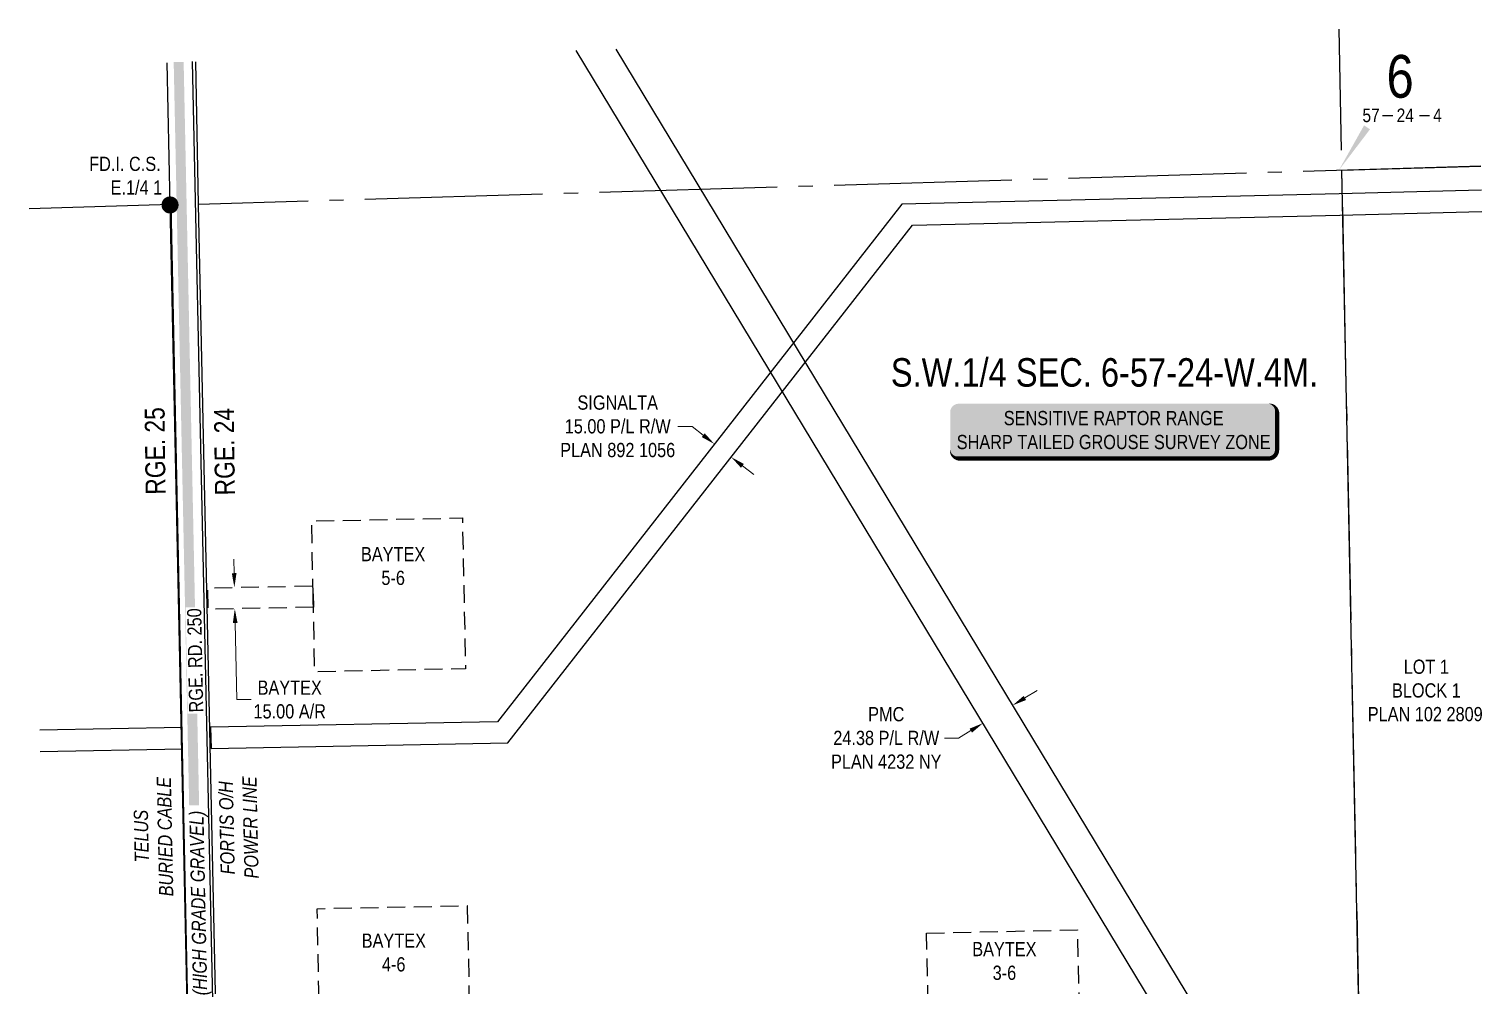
# Model space of a CAD drawing. Extents: x 88833 to 97610, y 5963373 to 5974710.
# Drawn here: x 93775 to 94797, y 5970200 to 5970873 of the extents above; entities that cross this region are included whole.
import ezdxf
from ezdxf.enums import TextEntityAlignment as Align

# ---------------------------------------------------------------- set-up
doc = ezdxf.new("R2010")
doc.units = 0
doc.header["$LTSCALE"] = 5
doc.header["$PDSIZE"] = 5
doc.linetypes.add('foc-ACCESSROAD', pattern=[3.75, 2.5, -1.25])
doc.linetypes.add('foc-QUARTERLINE', pattern=[33, 25, -3, 2, -3])
doc.layers.get('Defpoints').update_dxf_attribs({"color": 9})
for name, color, linetype in [('10', 1, 'Continuous'), ('9', 3, 'Continuous'), ('AS-POWER', 104, 'foc-POWER'), ('AS-POWER-T', 104, 'Continuous'), ('AS-ROADS', 254, 'Continuous'), ('AS-TELEPHONE', 224, 'foc-TEL'), ('AS-TELEPHONE-T', 224, 'Continuous'), ('AS-WILDLIFE-BLOCK', 131, 'Continuous'), ('C-SYMBOL', 7, 'Continuous'), ('D-TXT', 6, 'Continuous'), ('F-AR', 190, 'foc-ACCESSROAD'), ('F-RW', 190, 'Continuous'), ('F-WS', 190, 'foc-ACCESSROAD'), ('L-MON', 1, 'Continuous'), ('L-QSEC', 8, 'foc-QUARTERLINE'), ('L-ROAD-T', 7, 'Continuous'), ('L-SEC', 7, 'Continuous'), ('L-SECLBL', 7, 'Continuous'), ('L-TITLEDB', 4, 'Continuous'), ('L-TITLEDB-T', 4, 'Continuous')]:
    doc.layers.add(name, color=color, linetype=linetype)
for name, color, linetype, lineweight in [('F-AR-T', 190, 'Continuous', 9), ('F-RW-T', 190, 'Continuous', 9), ('F-WS-T', 190, 'Continuous', 9), ('T-TEXT', 48, 'Continuous', 18)]:
    doc.layers.add(name, color=color, linetype=linetype, lineweight=lineweight)
doc.styles.add('100L', font='ARIALN.TTF', dxfattribs={"height": 10})
doc.styles.add('175L', font='ARIALN.TTF', dxfattribs={"height": 2})
doc.styles.add('80', font='ARIALN.TTF', dxfattribs={"height": 10})
doc.styles.add('80CG', font='ARIALN.TTF', dxfattribs={"height": 10})
doc.styles.add('80L', font='ARIALN.TTF', dxfattribs={"height": 10})
doc.styles.add('80LS', font='ARIALNI.TTF', dxfattribs={"height": 10})
doc.styles.add('foc-LtypeFont', font='ARIALN.TTF', dxfattribs={"height": 7.35})
doc.styles.add('SIMPLEX', font='ARIALN.TTF')
doc.linetypes.add('foc-POWER', pattern='A,6,-1,["P",foc-LtypeFont,S=0.2,R=0,X=-0.625,Y=-0.75],-1.24,4', length=12.24)
doc.linetypes.add('foc-TEL', pattern='A,2,-1,["T",foc-LtypeFont,S=0.2,R=0,X=-0.425,Y=-0.75],-1.24,8', length=12.24)
doc.linetypes.add('foc-TEL-NOLINE', pattern='A,0,-2,["T",foc-LtypeFont,S=0.2,R=0,X=-0.425,Y=-0.75],-10.24', length=12.24)
doc.dimstyles.new('Compass 5 000', dxfattribs={"dimscale": 5, "dimtxt": 9, "dimasz": 2, "dimexe": 0.2, "dimexo": 0.0625, "dimgap": 0.5, "dimtad": 0, "dimtih": 1, "dimtoh": 1, "dimzin": 0, "dimdsep": 46, "dimtxsty": '80CG', "dimcen": 0.1, "dimse1": 1, "dimse2": 1, "dimclrd": 256, "dimclrt": 256, "dimaunit": 1, "dimadec": 4, "dimazin": 0, "dimtfac": 0.06, "dimtofl": 0, "dimtmove": 0, "dimatfit": 1, "dimfxl": 0.2, "dimtolj": 1, "dimtzin": 0, "dimlwd": -1, "dimarcsym": 0})

# ---------------------------------------------------------------- blocks, each defined once
blk = doc.blocks.new('*D380')
at = {"layer": 'Defpoints', "color": 0, "transparency": 16777216}
for p in [(94446, 5970384.8), (94471.9, 5970389.1), (94451, 5970376.5)]:
    blk.add_point(p, dxfattribs=at)
at = {"layer": 'F-RW-T', "transparency": 16777216}
for p, q in [((94475.4, 5970402.6), (94484, 5970407.7)), ((94428.9, 5970374.4), (94418.9, 5970374.4)), ((94437.5, 5970379.6), (94428.9, 5970374.4))]:
    blk.add_line(p, q, dxfattribs=at)
for points in [[(94474.6, 5970404), (94476.3, 5970401.1), (94466.9, 5970397.4)], [(94436.6, 5970381), (94438.3, 5970378.2), (94446, 5970384.8)]]:
    blk.add_solid(points, dxfattribs=at)
at = {"layer": 'F-RW-T', "transparency": 16777216, "insert": (94378, 5970374.4), "char_height": 10, "attachment_point": 5, "style": '80CG'}
blk.add_mtext('\\A1;PMC\\P24.38 P/L R/W\\PPLAN 4232 NY', dxfattribs=at)
blk = doc.blocks.new('*D381')
at = {"layer": 'Defpoints', "color": 0, "transparency": 16777216}
for p in [(93919.7, 5970480.2), (93938.6, 5970480.6), (93938.9, 5970465.6)]:
    blk.add_point(p, dxfattribs=at)
at = {"layer": 'F-AR-T', "transparency": 16777216}
for p, q in [((93919.5, 5970490.2), (93919.3, 5970500.2)), ((93920.2, 5970455.2), (93921.4, 5970401.4)), ((93921.4, 5970401.4), (93931.4, 5970401.4))]:
    blk.add_line(p, q, dxfattribs=at)
for points in [[(93921.2, 5970490.3), (93917.9, 5970490.2), (93919.7, 5970480.2)], [(93921.9, 5970455.3), (93918.6, 5970455.2), (93920, 5970465.2)]]:
    blk.add_solid(points, dxfattribs=at)
at = {"layer": 'F-AR-T', "transparency": 16777216, "insert": (93958.6, 5970401.4), "char_height": 10, "attachment_point": 5, "style": '80CG'}
blk.add_mtext('\\A1;BAYTEX\\P15.00 A/R', dxfattribs=at)
blk = doc.blocks.new('*D387')
at = {"layer": 'Defpoints', "color": 0, "transparency": 16777216}
for p in [(94257.2, 5970581), (94261.2, 5970586.2), (94273, 5970576.9)]:
    blk.add_point(p, dxfattribs=at)
at = {"layer": 'F-RW-T', "transparency": 16777216}
for p, q in [((94241.5, 5970593.4), (94231.5, 5970593.4)), ((94249.3, 5970587.2), (94241.5, 5970593.4)), ((94276.9, 5970565.7), (94284.8, 5970559.5))]:
    blk.add_line(p, q, dxfattribs=at)
for points in [[(94250.4, 5970588.5), (94248.3, 5970585.9), (94257.2, 5970581)], [(94277.9, 5970567), (94275.9, 5970564.3), (94269, 5970571.8)]]:
    blk.add_solid(points, dxfattribs=at)
at = {"layer": 'F-RW-T', "transparency": 16777216, "insert": (94189.2, 5970593.4), "char_height": 10, "attachment_point": 5, "style": '80CG'}
blk.add_mtext('\\A1;SIGNALTA\\P15.00 P/L R/W\\PPLAN 892 1056', dxfattribs=at)
blk = doc.blocks.new('L-SECLBL')
at = {"layer": '9', "color": 7}
for p, q in [((-5.1, -27.8), (-12.3, -27.8)), ((20.7, -27.8), (13.5, -27.8))]:
    blk.add_line(p, q, dxfattribs=at)
at = {"layer": '10', "color": 2, "style": 'SIMPLEX'}
blk.add_attdef('SEC', text='', height=30, dxfattribs=at).set_placement((0, 0), align=Align.MIDDLE)
at = {"layer": '10', "color": 5, "style": '80L'}
blk.add_attdef('TWP', text='', height=9.5, dxfattribs=at).set_placement((-14.4, -27.4), align=Align.MIDDLE_RIGHT)
blk.add_attdef('RGE', text='', height=9.5, dxfattribs=at).set_placement((3.6, -27.4), align=Align.MIDDLE_CENTER)
blk.add_attdef('MER', text='', height=9.5, dxfattribs=at).set_placement((23.2, -27.4), align=Align.MIDDLE_LEFT)
blk = doc.blocks.new('fdia')
at = {"color": 255, "const_width": 1}
blk.add_lwpolyline([(-0.5, 0, 1), (0.5, 0, 1)], format="xyb", close=True, dxfattribs=at)
blk = doc.blocks.new('Fdiaa')
blk.add_blockref('fdia', (0, 0))
blk = doc.blocks.new('fdib')
at = {"color": 1, "const_width": 1.6}
blk.add_lwpolyline([(-0.4, 0, 1), (0.4, 0, 1)], format="xyb", close=True, dxfattribs=at)
at = {"color": 1}
blk.add_circle((0, 0), 0.8, dxfattribs=at)
blk = doc.blocks.new('Fdibb')
blk.add_blockref('fdib', (0, 0))
blk = doc.blocks.new('fdicc')
for name in ['Fdibb', 'Fdiaa']:
    blk.add_blockref(name, (0, 0))
blk = doc.blocks.new('FDI')
blk.add_blockref('fdicc', (0, 0))
blk = doc.blocks.new('*U851')
h = blk.add_hatch(color=255)
edge = h.paths.add_edge_path()
edge.add_line((-109, -20), (109, -20))
edge.add_arc((109, -14), 6, 270, 360)
edge.add_line((115, -14), (115, 12.5))
edge.add_arc((109, 12.5), 6, 0, 90)
edge.add_line((109, 18.5), (-109, 18.5))
edge.add_arc((-109, 12.5), 6, 90, 180)
edge.add_line((-115, 12.5), (-115, -14))
edge.add_arc((-109, -14), 6, 180, 270)
at = {"color": 131, "flags": 128}
blk.add_lwpolyline([(-109, -20, 3, 3, 0), (109, -20, 3, 3, 0.414214), (115, -14, 3, 3, 0), (115, 12.5, 3, 0, 0.414214), (109, 18.5, 0, 0, 0), (-109, 18.5, 0, 0, 0.414214), (-115, 12.5, 0, 0, 0), (-115, -14, 0, 3, 0.414214)], format="xyseb", close=True, dxfattribs=at)
at = {"color": 131, "style": '80'}
blk.add_attdef('ENTER_TEXT_001', (-36, -5), '', height=10, dxfattribs=at)

msp = doc.modelspace()

# ---------------------------------------------------------------- linework, layer by layer
at = {"layer": 'AS-ROADS', "const_width": 7, "flags": 128}
msp.add_lwpolyline([(94020.182, 5964179.765), (94016.384, 5964372.858), (94000.133, 5965162.172), (93985.104, 5965906.543), (93958.312, 5967160.052), (93939.043, 5968064.275), (93917.295, 5969118.161), (93899.542, 5969937.457), (93880.532, 5970849.51)], dxfattribs=at)
at = {"layer": 'F-AR', "flags": 128}
msp.add_lwpolyline([(93975.262, 5970466.382), (93901.276, 5970464.858), (93900.967, 5970479.855), (93974.953, 5970481.379)], close=True, dxfattribs=at)
at = {"layer": 'F-RW', "flags": 128}
for points in [[(94701.034, 5969963.02), (94160.108, 5970857.578)], [(94729.152, 5969963.637), (94188.1, 5970858.403)], [(94796.41, 5970759.307), (94696.491, 5970756.899), (94388.925, 5970749.529), (94104.577, 5970385.814), (93902.978, 5970382.128), (93903.286, 5970367.143)], [(93903.286, 5970367.143), (94111.988, 5970370.959), (94396.368, 5970734.716), (94696.797, 5970741.915), (94796.769, 5970744.311)], [(93783.197, 5970364.948), (93883.17, 5970366.776), (93882.861, 5970381.772), (93782.922, 5970379.945)]]:
    msp.add_lwpolyline(points, dxfattribs=at)
at = {"layer": 'F-WS', "flags": 128}
msp.add_lwpolyline([(93975.107, 5970473.881), (93974.016, 5970526.869), (94079.993, 5970529.052), (94082.176, 5970423.075), (93976.199, 5970420.892), (93975.107, 5970473.881)], dxfattribs=at)
for points in [[(94085.805, 5970150.375), (94083.678, 5970256.353), (93977.699, 5970254.226), (93979.826, 5970148.248)], [(94406.37, 5970237.24), (94512.344, 5970239.624), (94514.728, 5970133.651), (94408.755, 5970131.267)]]:
    msp.add_lwpolyline(points, close=True, dxfattribs=at)
at = {"layer": 'L-QSEC', "flags": 128}
for points in [[(94714.887, 5969962.583), (94696.356, 5970872.634)], [(94796.118, 5970776.291), (93894.578, 5970749.433)], [(93875.297, 5970749.314), (93775.343, 5970746.187)]]:
    msp.add_lwpolyline(points, dxfattribs=at)
at = {"layer": 'L-SEC', "flags": 128}
for points in [[(93874.462, 5970749.019), (93872.404, 5970849.002)], [(93894.578, 5970749.433), (93892.517, 5970849.59)]]:
    msp.add_lwpolyline(points, dxfattribs=at)
at = {"layer": 'L-SECLBL', "flags": 128}
msp.add_lwpolyline([(94696.158, 5970773.343, 0, 5, 0), (94716.021, 5970803.575, 0, 0, 0)], format="xyseb", dxfattribs=at)
at = {"layer": 'L-TITLEDB', "flags": 128}
msp.add_lwpolyline([(94712.702, 5970067.475), (94698.377, 5970773.38), (94796.118, 5970776.291)], dxfattribs=at)

# ---------------------------------------------------------------- block references
at = {"layer": 'AS-WILDLIFE-BLOCK'}
ref = msp.add_blockref('*U851', (94537.85, 5970590.838), dxfattribs=dict(at, xscale=0.9992045070000001, yscale=0.9992045070000001, zscale=0.9992045070000001))
ref.add_attrib('ENTER_TEXT_001', 'SENSITIVE RAPTOR RANGE', (94460.627, 5970594.254), dxfattribs={"layer": '0', "color": 131, "height": 9.99205, "style": '80'})
ref.add_attrib('ENTER_TEXT_002', 'SHARP TAILED GROUSE SURVEY ZONE', (94427.556, 5970577.423), dxfattribs={"layer": '0', "color": 131, "height": 9.99205, "style": '80'})
at = {"layer": 'L-MON', "color": 5, "xscale": 5, "yscale": 5, "zscale": 5}
msp.add_blockref('FDI', (93874.462, 5970749.019), dxfattribs=at)
at = {"layer": 'L-SECLBL'}
msp.add_blockref('L-SECLBL', (94739.301, 5970839.424), dxfattribs=at).add_auto_attribs({'SEC': '6', 'TWP': '57', 'RGE': '24', 'MER': '4'})

# ---------------------------------------------------------------- texts
at = {"layer": 'AS-TELEPHONE-T', "insert": (93850.137, 5970262.354), "char_height": 10, "attachment_point": 1, "rotation": 91.178975, "style": '100L'}
msp.add_mtext_dynamic_manual_height_columns('\\pi24.532;{\\fArial Narrow|b0|i1|c0|p34;TELUS\\P\\pi0.29898;BURIED CABLE}', width=84.62251, gutter_width=55, heights=[0], dxfattribs=at)
at = {"layer": 'C-SYMBOL', "color": 3, "style": '175L'}
msp.add_text('S.W.1/4 SEC. 6-57-24-W.4M.', height=20, dxfattribs=at).set_placement((94531.46, 5970615.343), align=Align.BOTTOM_CENTER)
at = {"layer": 'D-TXT', "color": 3, "char_height": 14, "attachment_point": 1, "rotation": 90.655145, "style": '80L'}
for s, width, insert in [('RGE. 25', 73.75526, (93857.311, 5970545.305)), ('RGE. 24', 63.86109, (93906.049, 5970544.817))]:
    msp.add_mtext_dynamic_manual_height_columns(s, width=width, gutter_width=47.5, heights=[0], dxfattribs=dict(at, insert=insert))
at = {"layer": 'F-WS-T', "char_height": 10, "attachment_point": 1, "style": '80L'}
for s, insert in [('\\pi17.764;BAYTEX\\P\\pi32.129;5-6', (93990.924, 5970508.627)), ('\\pi17.764;BAYTEX\\P\\pi31.966;4-6', (93991.441, 5970237.005)), ('\\pi17.764;BAYTEX\\P\\pi32.129;3-6', (94420.691, 5970231.082))]:
    msp.add_mtext_dynamic_manual_height_columns(s, width=79.81115, gutter_width=50, heights=[0], dxfattribs=dict(at, insert=insert))
at = {"layer": 'L-TITLEDB-T', "insert": (94713.674, 5970429.499), "char_height": 9.99205, "attachment_point": 1, "style": '80L'}
msp.add_mtext_dynamic_manual_height_columns('\\pi28.14;LOT 1\\P\\pi19.886;BLOCK 1\\P\\pi2.8667;PLAN 102 2809', width=85.15862, gutter_width=50, heights=[0], dxfattribs=at)

# ---------------------------------------------------------------- dimensions: what is measured, and where the dimension line sits
at = {"layer": 'F-AR-T'}
dim = msp.add_linear_dim(base=(93919.727, 5970480.241), p1=(93938.888, 5970465.633), p2=(93938.579, 5970480.63), angle=91.180018, text='BAYTEX\\P15.00 A/R', dimstyle='Compass 5 000', dxfattribs=at)
dim.commit()
dim.dimension.update_dxf_attribs({"geometry": '*D381', "text_midpoint": (93958.632, 5970401.436), "dimtype": 161})
at = {"layer": 'F-RW-T'}
for p1, p2, distance, text, picture, middle in [((94273.01, 5970576.926), (94261.203, 5970586.157), 6.486, 'SIGNALTA\\P15.00 P/L R/W\\PPLAN 892 1056', '*D387', (94189.222, 5970593.365)), ((94471.888, 5970389.087), (94451.026, 5970376.472), -9.695, 'PMC\\P24.38 P/L R/W\\PPLAN 4232 NY', '*D380', (94378.039, 5970374.419))]:
    dim = msp.add_aligned_dim(p1=p1, p2=p2, distance=distance, text=text, dimstyle='Compass 5 000', dxfattribs=at)
    dim.commit()
    dim.dimension.update_dxf_attribs({"geometry": picture, "text_midpoint": middle})

# ---------------------------------------------------------------- next in the draw order: texts
at = {"layer": 'L-MON', "insert": (93815.184, 5970782.917), "char_height": 10, "attachment_point": 1, "style": '100L', "bg_fill": 3, "box_fill_scale": 1.1, "bg_fill_color": 256, "bg_fill_transparency": 0}
msp.add_mtext_dynamic_manual_height_columns('\\pi2.4189;FD.I. C.S.\\P\\pi17.48;E.1/4 1', width=50.76128, gutter_width=50, heights=[0], dxfattribs=at)
at = {"layer": 'L-ROAD-T', "insert": (93887.141, 5970428.857), "char_height": 10, "width": 72.74666, "attachment_point": 2, "rotation": 91.178975, "style": '80L', "bg_fill": 3, "box_fill_scale": 1.1, "bg_fill_color": 256, "bg_fill_transparency": 0}
msp.add_mtext('RGE. RD. 250', dxfattribs=at)

# ---------------------------------------------------------------- next in the draw order: linework, layer by layer
at = {"layer": 'AS-POWER', "flags": 128}
msp.add_lwpolyline([(93917.11, 5969649.49), (93915.17, 5969754.59), (93904.765, 5970175.879), (93904.697, 5970178.975), (93890.16, 5970849.792)], dxfattribs=at)
at = {"layer": 'AS-TELEPHONE', "linetype": 'foc-TEL-NOLINE', "flags": 128}
msp.add_lwpolyline([(93892.278, 5969925.156), (93875.297, 5970749.314)], dxfattribs=at)
at = {"layer": 'L-SEC', "flags": 128}
for points in [[(93891.752, 5969945.223), (93874.462, 5970749.019)], [(93911.851, 5969945.647), (93894.561, 5970749.451)]]:
    msp.add_lwpolyline(points, dxfattribs=at)

# ---------------------------------------------------------------- next in the draw order: texts
at = {"layer": 'T-TEXT', "insert": (93889.302, 5970258.317), "char_height": 10, "width": 135.50795, "attachment_point": 2, "rotation": 91.178975, "style": '80LS', "bg_fill": 3, "box_fill_scale": 1.1, "bg_fill_color": 256, "bg_fill_transparency": 0}
msp.add_mtext('(HIGH GRADE GRAVEL)', dxfattribs=at)

# ---------------------------------------------------------------- next in the draw order: texts
at = {"layer": 'AS-POWER-T', "insert": (93910.28, 5970268.763), "char_height": 10, "attachment_point": 1, "rotation": 91.268657, "style": '100L'}
msp.add_mtext_dynamic_manual_height_columns('\\pi9.6237;{\\fArial Narrow|b0|i1|c0|p34;FORTIS O/H\\P\\pi6.3699;POWER LINE}', width=84.62251, gutter_width=55, heights=[0], dxfattribs=at)

doc.saveas('drawing.dxf')
